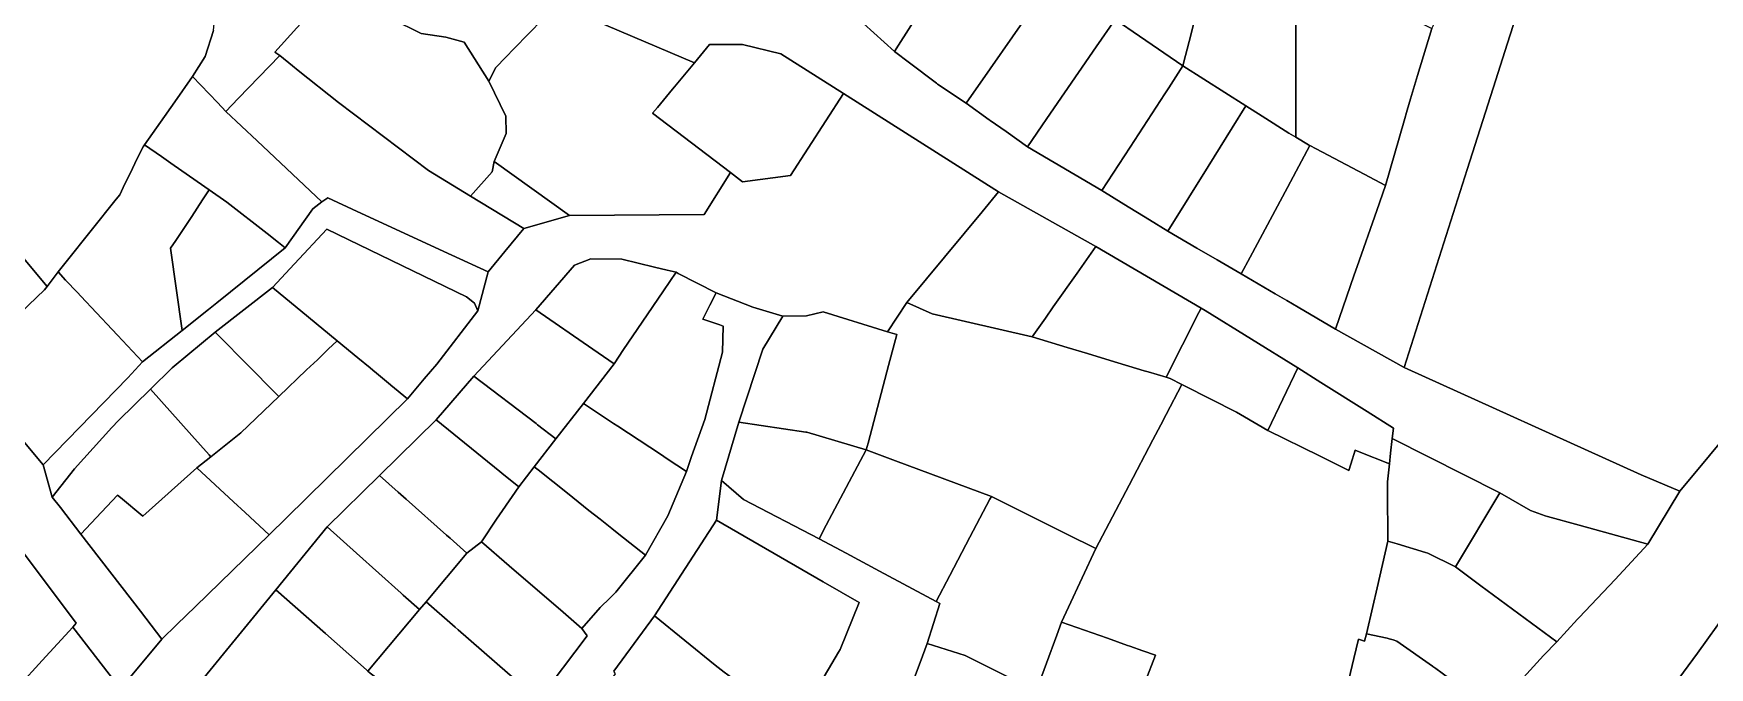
# Model space of a CAD drawing. Header units: inches. Extents: x 469561 to 471650, y 1000291 to 1003909.
# Drawn here: x 470088.2 to 470357.6, y 1001347.5 to 1001449.3 of the extents above; entities that cross this region are included whole.
import ezdxf

# ---------------------------------------------------------------- set-up
doc = ezdxf.new("R2010")
doc.units = ezdxf.units.IN
doc.header["$MEASUREMENT"] = 0
doc.layers.add('Gulele_10_08_New_Parcel', color=7, linetype='Continuous')

msp = doc.modelspace()

# ---------------------------------------------------------------- linework, layer by layer
at = {"layer": 'Gulele_10_08_New_Parcel'}
for points in [[(470362.3503, 1001387.2203), (470352.784, 1001375.7763), (470346.5593, 1001378.3793), (470308.5006, 1001395.6266), (470318.6193, 1001427.4306), (470323.2067, 1001441.8493), (470325.03, 1001447.5803), (470327.5869, 1001455.6168), (470329.6978, 1001462.2517), (470331.5078, 1001467.9408), (470336.0456, 1001482.2033), (470336.2436, 1001482.8257), (470337.8762, 1001487.9572), (470342.4247, 1001502.2535), (470367.6609, 1001493.3468)], [(470219.9587, 1001452.3643), (470226.5893, 1001446.3793), (470228.981, 1001444.5642), (470233.3093, 1001441.2793), (470233.4761, 1001441.1677), (470238.0893, 1001438.0793), (470241.8172, 1001435.4346), (470241.9633, 1001435.331), (470244.5012, 1001433.5306), (470247.9381, 1001431.0924), (470259.9094, 1001424.046), (470263.4572, 1001421.8666), (470267.5549, 1001419.3495), (470270.5168, 1001417.53), (470275.1681, 1001414.821), (470278.4528, 1001412.9079), (470282.2793, 1001410.6793), (470286.8659, 1001408.0107), (470287.7793, 1001407.4793), (470289.6424, 1001406.38), (470291.4636, 1001405.3053), (470297.4393, 1001401.7793), (470308.5006, 1001395.6266), (470346.5593, 1001378.3793), (470352.784, 1001375.7763), (470347.6293, 1001367.2793), (470336.6011, 1001370.3049), (470331.5238, 1001371.6979), (470331.1548, 1001371.8291), (470328.767, 1001372.6781), (470323.8661, 1001375.4962), (470306.5679, 1001384.2304), (470306.7493, 1001385.8793), (470302.5272, 1001388.55), (470295.0922, 1001393.2529), (470291.3972, 1001395.5901), (470276.5265, 1001404.7868), (470275.8402, 1001405.1879), (470258.9283, 1001415.0714), (470243.311, 1001423.875), (470218.3757, 1001439.6298), (470208.2996, 1001446.0065), (470202.1664, 1001447.5154), (470196.8606, 1001447.5154), (470194.4241, 1001444.5735), (470172.3763, 1001453.9407)], [(470117.1293, 1001449.7793), (470115.7793, 1001445.5793), (470113.7793, 1001442.3793), (470110.906, 1001438.3055), (470108.6029, 1001435.0401), (470106.0543, 1001431.4266), (470105.8093, 1001431.0793), (470104.8878, 1001429.1809), (470104.1279, 1001427.6154), (470102.6336, 1001424.5369), (470102.0774, 1001423.3911), (470101.5029, 1001422.674), (470093.447, 1001412.6184), (470092.1447, 1001410.9928), (470090.4201, 1001408.6754), (470082.8459, 1001417.6851)], [(470102.1834, 1001344.0391), (470108.8547, 1001352.0297), (470111.2641, 1001354.3725), (470114.2198, 1001357.2463), (470126.0708, 1001368.7695), (470128.859, 1001371.5065), (470148.3225, 1001390.6129), (470151.0152, 1001393.8129), (470153.0178, 1001396.1928), (470159.6184, 1001404.7668), (470161.291, 1001410.9864), (470163.9763, 1001414.254), (470167.0275, 1001417.9669), (470174.372, 1001420.0618), (470195.9844, 1001420.2079), (470200.2316, 1001426.9371), (470202.1664, 1001425.4649), (470209.8736, 1001426.4605), (470218.3757, 1001439.6298), (470243.311, 1001423.875), (470240.6473, 1001420.663), (470231.7174, 1001409.8949), (470228.5723, 1001406.1023), (470225.4351, 1001401.3907), (470215.1259, 1001404.5956), (470212.409, 1001403.9563), (470208.63, 1001403.8693), (470203.8332, 1001405.3322), (470197.9261, 1001407.6195), (470191.8178, 1001410.7577), (470191.4655, 1001410.9387), (470190.0675, 1001411.2716), (470188.0188, 1001411.7593), (470182.7526, 1001413.0132), (470177.7739, 1001413.0725), (470175.1659, 1001412.0649), (470168.9425, 1001404.893), (470158.9849, 1001394.2242), (470152.917, 1001387.2451), (470143.8005, 1001378.2832), (470135.4249, 1001370.0497), (470127.1452, 1001359.9326), (470115.1256, 1001345.2456)], [(470169.4166, 1001342.2434), (470177.1812, 1001352.5566), (470176.3514, 1001353.742), (470179.2557, 1001357.1205), (470180.8586, 1001358.6639), (470181.8093, 1001359.5793), (470186.546, 1001365.4777), (470190.1615, 1001371.8197), (470193.1251, 1001378.9323), (470193.9785, 1001381.3388), (470196.0887, 1001387.2895), (470198.9093, 1001398.0793), (470199.0522, 1001402.2851), (470198.4812, 1001402.4828), (470195.7694, 1001403.4217), (470196.9097, 1001405.6411), (470197.9261, 1001407.6195), (470203.8332, 1001405.3322), (470208.63, 1001403.8693), (470205.4399, 1001398.5935), (470201.5865, 1001386.8633), (470198.7851, 1001377.5135), (470197.9756, 1001371.0996), (470187.9969, 1001355.7553), (470181.4498, 1001346.8784)], [(470266.8535, 1001345.1791), (470268.5237, 1001349.4436), (470266.4735, 1001350.1603), (470264.4234, 1001350.877), (470264.0266, 1001351.0157), (470260.7977, 1001352.1445), (470253.4194, 1001354.7239), (470254.5372, 1001357.124), (470258.9283, 1001366.5519), (470262.1414, 1001372.6655), (470264.2737, 1001376.7226), (470268.1112, 1001384.0241), (470269.378, 1001386.4345), (470270.2451, 1001388.0843), (470272.7815, 1001392.9103), (470273.1622, 1001392.7177), (470281.534, 1001388.4837), (470282.8173, 1001387.7325), (470286.5575, 1001385.5431), (470294.8751, 1001381.4513), (470299.6129, 1001379.1205), (470299.9046, 1001380.0948), (470300.589, 1001382.3805), (470301.2797, 1001382.1063), (470306.1249, 1001380.1826), (470305.8093, 1001377.2793), (470305.8164, 1001375.9894), (470305.862, 1001367.7393), (470304.1435, 1001360.2783), (470303.4446, 1001357.244), (470302.4393, 1001352.8793), (470302.1255, 1001351.6777), (470301.1577, 1001351.9951), (470300.4193, 1001348.927), (470298.5148, 1001341.014)], [(470081.5473, 1001389.7511), (470089.7495, 1001379.9971), (470091.2303, 1001374.8258), (470092.5225, 1001373.1544), (470095.8288, 1001368.878), (470105.4123, 1001356.4822), (470108.8547, 1001352.0297), (470102.1834, 1001344.0391), (470094.506, 1001353.9533), (470095.0773, 1001354.5806), (470086.9231, 1001365.4387)], [(470327.6593, 1001345.8793), (470330.8793, 1001349.3793), (470333.0293, 1001351.5793), (470336.3544, 1001355.222), (470336.5893, 1001355.4793), (470342.3793, 1001361.5793), (470347.6293, 1001367.2793), (470352.784, 1001375.7763), (470362.3503, 1001387.2203)], [(470214.1777, 1001344.1908), (470217.572, 1001349.926), (470217.8384, 1001350.3761), (470220.8793, 1001357.8793), (470215.0941, 1001361.2186), (470197.9756, 1001371.0996), (470198.7851, 1001377.5135), (470202.3222, 1001374.4547), (470214.4521, 1001368.1447), (470218.8206, 1001365.8019), (470224.1621, 1001362.9374), (470233.2728, 1001358.0516), (470233.8721, 1001357.7302), (470231.8505, 1001351.2977), (470230.7119, 1001348.2787), (470227.1293, 1001338.7793)], [(470360.4093, 1001356.3793), (470355.6293, 1001349.7793), (470348.3093, 1001339.7793)]]:
    msp.add_lwpolyline(points, dxfattribs=at)
for points in [[(470219.8829, 1001472.1514), (470220.7793, 1001476.7793), (470223.6619, 1001485.5724), (470227.4675, 1001497.2427), (470226.5795, 1001498.8918), (470235.461, 1001493.2548), (470232.4423, 1001492.7283), (470229.7324, 1001489.9017), (470227.1734, 1001480.7575), (470226.5245, 1001478.4388), (470227.0262, 1001455.6411), (470230.8237, 1001453.0393), (470227.2368, 1001447.3976), (470226.5893, 1001446.3793), (470219.9587, 1001452.3643), (470220.8026, 1001456.5927), (470221.0201, 1001460.0972)], [(470255.303, 1001456.148), (470258.6997, 1001462.729), (470265.1586, 1001475.2426), (470265.3401, 1001475.1184), (470271.3423, 1001471.8851), (470275.9247, 1001469.4168), (470279.0083, 1001467.7557), (470277.9403, 1001463.5891), (470277.1274, 1001460.4178), (470276.4357, 1001457.7196), (470275.0116, 1001452.164), (470274.4351, 1001449.9149), (470274.207, 1001449.025), (470273.3697, 1001445.7582), (470272.9393, 1001444.0793), (470265.9599, 1001448.8639), (470262.0506, 1001451.5438), (470255.7421, 1001455.8684)], [(470137.155, 1001457.7601), (470139.4603, 1001460.9618), (470148.0434, 1001455.04), (470149.1316, 1001456.8148), (470154.2847, 1001465.2192), (470157.8404, 1001471.0185), (470162.6668, 1001460.408), (470172.3763, 1001453.9407), (470165.4695, 1001446.8638), (470164.1148, 1001445.4757), (470162.495, 1001443.816), (470161.3754, 1001441.6256), (470157.4302, 1001447.8682), (470154.4833, 1001448.6786), (470150.505, 1001449.268), (470145.7163, 1001451.6255)], [(470113.7793, 1001442.3793), (470115.7793, 1001445.5793), (470117.1293, 1001449.7793), (470117.5752, 1001454.246), (470117.223, 1001457.9796), (470116.3491, 1001459.1812), (470121.641, 1001463.4785), (470129.2442, 1001468.0102), (470139.4603, 1001460.9618), (470137.155, 1001457.7601), (470136.2654, 1001456.5246), (470135.9419, 1001456.0753), (470130.534, 1001450.1828), (470126.9784, 1001446.3085), (470127.7898, 1001445.7222), (470121.121, 1001438.8366), (470119.125, 1001436.7757), (470117.7671, 1001438.1991)], [(470272.9393, 1001444.0793), (470273.3697, 1001445.7582), (470274.207, 1001449.025), (470274.4351, 1001449.9149), (470275.0116, 1001452.164), (470276.4357, 1001457.7196), (470277.1274, 1001460.4178), (470277.9403, 1001463.5891), (470279.0083, 1001467.7557), (470291.0606, 1001461.2634), (470291.0556, 1001438.7003), (470291.0543, 1001432.6269), (470289.9693, 1001433.2793), (470285.6824, 1001435.998), (470283.0594, 1001437.6614)], [(470226.5893, 1001446.3793), (470227.2368, 1001447.3976), (470230.8237, 1001453.0393), (470236.5999, 1001462.1241), (470239.3374, 1001466.4297), (470242.2193, 1001464.4793), (470252.1307, 1001458.168), (470249.4679, 1001454.3583), (470249.1386, 1001453.8873), (470241.9693, 1001443.6303), (470238.0893, 1001438.0793), (470233.4761, 1001441.1677), (470233.3093, 1001441.2793), (470228.981, 1001444.5642)], [(470291.0543, 1001432.6269), (470291.0556, 1001438.7003), (470291.0606, 1001461.2634), (470312.9576, 1001450.1055), (470310.6054, 1001442.5588), (470309.4993, 1001438.7793), (470308.9758, 1001436.9603), (470308.4824, 1001435.2457), (470305.4993, 1001424.8793), (470302.0332, 1001426.7117), (470294.3393, 1001430.7793), (470293.3489, 1001431.2704), (470293.1293, 1001431.3793)], [(470126.9784, 1001446.3085), (470130.534, 1001450.1828), (470135.9419, 1001456.0753), (470136.2654, 1001456.5246), (470137.155, 1001457.7601), (470145.7163, 1001451.6255), (470150.505, 1001449.268), (470154.4833, 1001448.6786), (470157.4302, 1001447.8682), (470161.3754, 1001441.6256), (470164.1013, 1001436.0278), (470164.15, 1001433.2045), (470162.2554, 1001428.729), (470161.9124, 1001427.0581), (470158.4137, 1001423.1826), (470151.6706, 1001427.2656), (470137.2294, 1001438.1846), (470130.7669, 1001443.3449), (470129.8156, 1001444.1046), (470127.7898, 1001445.7222)], [(470238.0893, 1001438.0793), (470241.9693, 1001443.6303), (470249.1386, 1001453.8873), (470249.4679, 1001454.3583), (470252.1307, 1001458.168), (470253.426, 1001457.3432), (470255.303, 1001456.148), (470255.7421, 1001455.8684), (470262.0506, 1001451.5438), (470259.0019, 1001447.1257), (470251.0857, 1001435.6539), (470250.2752, 1001434.4792), (470247.9381, 1001431.0924), (470244.5012, 1001433.5306), (470241.9633, 1001435.331), (470241.8172, 1001435.4346)], [(470297.4393, 1001401.7793), (470300.4733, 1001410.5346), (470300.9393, 1001411.8793), (470304.0893, 1001420.8793), (470305.4993, 1001424.8793), (470308.4824, 1001435.2457), (470308.9758, 1001436.9603), (470309.4993, 1001438.7793), (470310.6054, 1001442.5588), (470312.9576, 1001450.1055), (470317.4338, 1001459.1529), (470327.5869, 1001455.6168), (470325.03, 1001447.5803), (470323.2067, 1001441.8493), (470318.6193, 1001427.4306), (470308.5006, 1001395.6266)], [(470161.3754, 1001441.6256), (470162.495, 1001443.816), (470164.1148, 1001445.4757), (470165.4695, 1001446.8638), (470172.3763, 1001453.9407), (470194.4241, 1001444.5735), (470191.2089, 1001440.6914), (470190.8998, 1001440.3182), (470188.4921, 1001437.4109), (470187.7094, 1001436.4659), (470200.2316, 1001426.9371), (470195.9844, 1001420.2079), (470174.372, 1001420.0618), (470162.2554, 1001428.729), (470164.15, 1001433.2045), (470164.1013, 1001436.0278)], [(470247.9381, 1001431.0924), (470250.2752, 1001434.4792), (470251.0857, 1001435.6539), (470259.0019, 1001447.1257), (470262.0506, 1001451.5438), (470265.9599, 1001448.8639), (470272.9393, 1001444.0793), (470270.6628, 1001440.5792), (470270.0117, 1001439.5781), (470264.4572, 1001431.0382), (470259.9094, 1001424.046)], [(470187.7094, 1001436.4659), (470188.4921, 1001437.4109), (470190.8998, 1001440.3182), (470191.2089, 1001440.6914), (470194.4241, 1001444.5735), (470196.8606, 1001447.5154), (470202.1664, 1001447.5154), (470208.2996, 1001446.0065), (470218.3757, 1001439.6298), (470209.8736, 1001426.4605), (470202.1664, 1001425.4649), (470200.2316, 1001426.9371)], [(470119.125, 1001436.7757), (470121.121, 1001438.8366), (470127.7898, 1001445.7222), (470129.8156, 1001444.1046), (470130.7669, 1001443.3449), (470137.2294, 1001438.1846), (470151.6706, 1001427.2656), (470158.4137, 1001423.1826), (470167.0275, 1001417.9669), (470163.9763, 1001414.254), (470161.291, 1001410.9864), (470155.4552, 1001413.6735), (470140.2078, 1001420.6941), (470135.4887, 1001422.867), (470134.5525, 1001422.264), (470124.166, 1001432.0339)], [(470259.9094, 1001424.046), (470264.4572, 1001431.0382), (470270.0117, 1001439.5781), (470270.6628, 1001440.5792), (470272.9393, 1001444.0793), (470283.0594, 1001437.6614), (470280.8516, 1001434.1177), (470276.9884, 1001427.9173), (470273.8728, 1001422.9166), (470270.5168, 1001417.53), (470267.5549, 1001419.3495), (470263.4572, 1001421.8666)], [(470106.0543, 1001431.4266), (470108.6029, 1001435.0401), (470110.906, 1001438.3055), (470113.7793, 1001442.3793), (470117.7671, 1001438.1991), (470119.125, 1001436.7757), (470124.166, 1001432.0339), (470134.5525, 1001422.264), (470133.0929, 1001421.1332), (470128.6351, 1001414.8673), (470127.5733, 1001415.6976), (470125.7342, 1001417.1357), (470119.2659, 1001422.1936), (470116.4445, 1001424.1654), (470112.0289, 1001427.2512), (470110.2899, 1001428.4665), (470108.7644, 1001429.5326)], [(470270.5168, 1001417.53), (470273.8728, 1001422.9166), (470276.9884, 1001427.9173), (470280.8516, 1001434.1177), (470283.0594, 1001437.6614), (470285.6824, 1001435.998), (470289.9693, 1001433.2793), (470291.0543, 1001432.6269), (470293.1293, 1001431.3793), (470293.3489, 1001431.2704), (470290.2169, 1001425.4443), (470289.7244, 1001424.5283), (470283.7151, 1001413.35), (470282.2793, 1001410.6793), (470278.4528, 1001412.9079), (470275.1681, 1001414.821)], [(470092.1447, 1001410.9928), (470093.447, 1001412.6184), (470101.5029, 1001422.674), (470102.0774, 1001423.3911), (470102.6336, 1001424.5369), (470104.1279, 1001427.6154), (470104.8878, 1001429.1809), (470105.8093, 1001431.0793), (470106.0543, 1001431.4266), (470108.7644, 1001429.5326), (470110.2899, 1001428.4665), (470112.0289, 1001427.2512), (470116.4445, 1001424.1654), (470115.3915, 1001422.5701), (470113.6353, 1001419.9093), (470111.0792, 1001416.0367), (470110.2493, 1001414.7793), (470112.1123, 1001401.6067), (470105.7405, 1001396.5517), (470101.7163, 1001400.8261), (470100.8382, 1001401.7588), (470095.8091, 1001407.1006), (470095.2575, 1001407.6865), (470093.3746, 1001409.6864)], [(470282.2793, 1001410.6793), (470283.7151, 1001413.35), (470289.7244, 1001424.5283), (470290.2169, 1001425.4443), (470293.3489, 1001431.2704), (470294.3393, 1001430.7793), (470302.0332, 1001426.7117), (470305.4993, 1001424.8793), (470304.0893, 1001420.8793), (470300.9393, 1001411.8793), (470300.4733, 1001410.5346), (470297.4393, 1001401.7793), (470291.4636, 1001405.3053), (470289.6424, 1001406.38), (470287.7793, 1001407.4793), (470286.8659, 1001408.0107)], [(470158.4137, 1001423.1826), (470161.9124, 1001427.0581), (470162.2554, 1001428.729), (470174.372, 1001420.0618), (470167.0275, 1001417.9669)], [(470089.7495, 1001379.9971), (470103.3524, 1001393.9944), (470105.7405, 1001396.5517), (470112.1123, 1001401.6067), (470116.3072, 1001404.9346), (470117.6624, 1001406.0265), (470128.6351, 1001414.8673), (470133.0929, 1001421.1332), (470134.5525, 1001422.264), (470135.4887, 1001422.867), (470140.2078, 1001420.6941), (470155.4552, 1001413.6735), (470161.291, 1001410.9864), (470159.6184, 1001404.7668), (470159.074, 1001405.9917), (470157.7811, 1001407.0124), (470135.3253, 1001417.832), (470130.1424, 1001412.2744), (470126.6167, 1001408.4939), (470117.4287, 1001401.2964), (470110.8124, 1001395.8476), (470110.4879, 1001395.5804), (470107.0174, 1001392.178), (470101.8458, 1001387.1424), (470100.789, 1001385.984), (470094.7688, 1001379.385), (470091.2303, 1001374.8258)], [(470110.2493, 1001414.7793), (470111.0792, 1001416.0367), (470113.6353, 1001419.9093), (470115.3915, 1001422.5701), (470116.4445, 1001424.1654), (470119.2659, 1001422.1936), (470125.7342, 1001417.1357), (470127.5733, 1001415.6976), (470128.6351, 1001414.8673), (470117.6624, 1001406.0265), (470116.3072, 1001404.9346), (470112.1123, 1001401.6067)], [(470228.5723, 1001406.1023), (470231.7174, 1001409.8949), (470240.6473, 1001420.663), (470243.311, 1001423.875), (470258.9283, 1001415.0714), (470256.2981, 1001411.3387), (470255.9168, 1001410.7977), (470252.0956, 1001405.3747), (470250.8374, 1001403.5892), (470248.6975, 1001400.5523), (470232.6543, 1001404.2827)], [(470071.1631, 1001409.708), (470071.5605, 1001410.0105), (470072.3988, 1001410.6485), (470074.7967, 1001412.4736), (470076.8655, 1001414.0482), (470082.405, 1001418.2645), (470082.8459, 1001417.6851), (470090.4201, 1001408.6754), (470089.9959, 1001408.1055), (470084.8538, 1001403.1965), (470084.3736, 1001402.742), (470076.7172, 1001395.495), (470074.2965, 1001398.4006), (470072.4783, 1001402.7153)], [(470126.6167, 1001408.4939), (470130.1424, 1001412.2744), (470135.3253, 1001417.832), (470157.7811, 1001407.0124), (470159.074, 1001405.9917), (470159.6184, 1001404.7668), (470153.0178, 1001396.1928), (470151.0152, 1001393.8129), (470148.3225, 1001390.6129), (470145.6536, 1001392.8115), (470145.6052, 1001392.8514), (470143.3072, 1001394.7444), (470142.7153, 1001395.232), (470142.3046, 1001395.5704), (470140.3303, 1001397.1968), (470137.011, 1001399.9312), (470132.4013, 1001403.7286)], [(470248.6975, 1001400.5523), (470250.8374, 1001403.5892), (470252.0956, 1001405.3747), (470255.9168, 1001410.7977), (470256.2981, 1001411.3387), (470258.9283, 1001415.0714), (470275.8402, 1001405.1879), (470275.4901, 1001404.4905), (470270.2539, 1001394.0616), (470267.3348, 1001394.9406), (470266.7076, 1001395.1294), (470261.2198, 1001396.7818), (470257.5736, 1001397.8797), (470254.3478, 1001398.851)], [(470168.9425, 1001404.893), (470175.1659, 1001412.0649), (470177.7739, 1001413.0725), (470182.7526, 1001413.0132), (470188.0188, 1001411.7593), (470190.0675, 1001411.2716), (470191.4655, 1001410.9387), (470189.4452, 1001407.9564), (470186.0429, 1001402.9339), (470183.0482, 1001398.5132), (470181.508, 1001396.2395), (470178.0801, 1001398.6002)], [(470076.7172, 1001395.495), (470084.3736, 1001402.742), (470084.8538, 1001403.1965), (470089.9959, 1001408.1055), (470090.4201, 1001408.6754), (470092.1447, 1001410.9928), (470093.3746, 1001409.6864), (470095.2575, 1001407.6865), (470095.8091, 1001407.1006), (470100.8382, 1001401.7588), (470101.7163, 1001400.8261), (470105.7405, 1001396.5517), (470103.3524, 1001393.9944), (470089.7495, 1001379.9971), (470081.5473, 1001389.7511)], [(470117.4287, 1001401.2964), (470126.6167, 1001408.4939), (470132.4013, 1001403.7286), (470137.011, 1001399.9312), (470135.5885, 1001398.5712), (470133.8254, 1001396.8856), (470132.1058, 1001395.2416), (470127.6328, 1001390.9652), (470125.622, 1001393.0011), (470124.1791, 1001394.462), (470121.2063, 1001397.4718), (470119.3305, 1001399.3709)], [(470176.5804, 1001389.8827), (470181.508, 1001396.2395), (470183.0482, 1001398.5132), (470186.0429, 1001402.9339), (470189.4452, 1001407.9564), (470191.4655, 1001410.9387), (470191.8178, 1001410.7577), (470197.9261, 1001407.6195), (470196.9097, 1001405.6411), (470195.7694, 1001403.4217), (470198.4812, 1001402.4828), (470199.0522, 1001402.2851), (470198.9093, 1001398.0793), (470196.0887, 1001387.2895), (470193.9785, 1001381.3388), (470193.1251, 1001378.9323), (470190.0349, 1001380.9776), (470188.9503, 1001381.6955), (470182.1366, 1001386.2052), (470181.4382, 1001386.6675)], [(470222.0485, 1001382.4188), (470222.3332, 1001383.4935), (470225.3621, 1001394.9277), (470225.6355, 1001395.9594), (470226.9495, 1001400.9199), (470225.4351, 1001401.3907), (470228.5723, 1001406.1023), (470232.6543, 1001404.2827), (470248.6975, 1001400.5523), (470254.3478, 1001398.851), (470257.5736, 1001397.8797), (470261.2198, 1001396.7818), (470266.7076, 1001395.1294), (470267.3348, 1001394.9406), (470270.2539, 1001394.0616), (470270.8744, 1001393.8748), (470272.7815, 1001392.9103), (470270.2451, 1001388.0843), (470269.378, 1001386.4345), (470268.1112, 1001384.0241), (470264.2737, 1001376.7226), (470262.1414, 1001372.6655), (470258.9283, 1001366.5519), (470257.8545, 1001367.0888), (470255.3615, 1001368.3353), (470251.5097, 1001370.2612), (470242.1425, 1001374.9448), (470226.7564, 1001380.6677)], [(470158.9849, 1001394.2242), (470168.9425, 1001404.893), (470178.0801, 1001398.6002), (470181.508, 1001396.2395), (470176.5804, 1001389.8827), (470172.1696, 1001384.1927), (470169.218, 1001386.4384), (470168.9703, 1001386.6269)], [(470201.5865, 1001386.8633), (470205.4399, 1001398.5935), (470208.63, 1001403.8693), (470212.409, 1001403.9563), (470215.1259, 1001404.5956), (470225.4351, 1001401.3907), (470226.9495, 1001400.9199), (470225.6355, 1001395.9594), (470225.3621, 1001394.9277), (470222.3332, 1001383.4935), (470222.0485, 1001382.4188), (470212.4806, 1001385.229), (470212.3093, 1001385.2793)], [(470270.2539, 1001394.0616), (470275.4901, 1001404.4905), (470275.8402, 1001405.1879), (470276.5265, 1001404.7868), (470291.3972, 1001395.5901), (470286.5575, 1001385.5431), (470282.8173, 1001387.7325), (470281.534, 1001388.4837), (470273.1622, 1001392.7177), (470272.7815, 1001392.9103), (470270.8744, 1001393.8748)], [(470107.0174, 1001392.178), (470110.4879, 1001395.5804), (470110.8124, 1001395.8476), (470117.4287, 1001401.2964), (470119.3305, 1001399.3709), (470121.2063, 1001397.4718), (470124.1791, 1001394.462), (470125.622, 1001393.0011), (470127.6328, 1001390.9652), (470121.5281, 1001385.1288), (470116.697, 1001381.3189), (470116.4518, 1001381.5939), (470113.6499, 1001384.7373)], [(470114.4578, 1001379.553), (470116.697, 1001381.3189), (470121.5281, 1001385.1288), (470127.6328, 1001390.9652), (470132.1058, 1001395.2416), (470133.8254, 1001396.8856), (470135.5885, 1001398.5712), (470137.011, 1001399.9312), (470140.3303, 1001397.1968), (470142.3046, 1001395.5704), (470142.7153, 1001395.232), (470143.3072, 1001394.7444), (470145.6052, 1001392.8514), (470145.6536, 1001392.8115), (470148.3225, 1001390.6129), (470128.859, 1001371.5065), (470126.0708, 1001368.7695), (470122.2082, 1001372.3562), (470120.3548, 1001374.0772)], [(470286.5575, 1001385.5431), (470291.3972, 1001395.5901), (470295.0922, 1001393.2529), (470302.5272, 1001388.55), (470306.7493, 1001385.8793), (470306.5679, 1001384.2304), (470306.3093, 1001381.8793), (470306.1249, 1001380.1826), (470301.2797, 1001382.1063), (470300.589, 1001382.3805), (470299.9046, 1001380.0948), (470299.6129, 1001379.1205), (470294.8751, 1001381.4513)], [(470152.917, 1001387.2451), (470158.9849, 1001394.2242), (470168.9703, 1001386.6269), (470169.218, 1001386.4384), (470172.1696, 1001384.1927), (470168.6832, 1001379.6952), (470166.1957, 1001376.4862), (470163.4964, 1001378.6732), (470163.1573, 1001378.948)], [(470091.2303, 1001374.8258), (470094.7688, 1001379.385), (470100.789, 1001385.984), (470101.8458, 1001387.1424), (470107.0174, 1001392.178), (470113.6499, 1001384.7373), (470116.4518, 1001381.5939), (470116.697, 1001381.3189), (470114.4578, 1001379.553), (470105.7745, 1001371.7527), (470102.1684, 1001374.7682), (470101.7053, 1001375.1554), (470099.1194, 1001372.393), (470095.8288, 1001368.878), (470092.5225, 1001373.1544)], [(470168.6832, 1001379.6952), (470172.1696, 1001384.1927), (470176.5804, 1001389.8827), (470181.4382, 1001386.6675), (470182.1366, 1001386.2052), (470188.9503, 1001381.6955), (470190.0349, 1001380.9776), (470193.1251, 1001378.9323), (470190.1615, 1001371.8197), (470186.546, 1001365.4777), (470182.2736, 1001368.8782), (470181.1555, 1001369.7681), (470179.2813, 1001371.2599), (470177.4738, 1001372.6985), (470174.0245, 1001375.4438), (470169.3145, 1001379.1926)], [(470143.8005, 1001378.2832), (470152.917, 1001387.2451), (470163.1573, 1001378.948), (470163.4964, 1001378.6732), (470166.1957, 1001376.4862), (470163.6027, 1001372.6747), (470162.6404, 1001371.2601), (470160.1801, 1001367.6436), (470157.8733, 1001365.8319), (470155.1482, 1001368.243), (470154.5915, 1001368.7356), (470148.1103, 1001374.47), (470146.8248, 1001375.6074)], [(470198.7851, 1001377.5135), (470201.5865, 1001386.8633), (470212.3093, 1001385.2793), (470212.4806, 1001385.229), (470222.0485, 1001382.4188), (470215.6191, 1001370.3375), (470214.4521, 1001368.1447), (470202.3222, 1001374.4547)], [(470305.8093, 1001377.2793), (470306.1249, 1001380.1826), (470306.3093, 1001381.8793), (470306.5679, 1001384.2304), (470323.8661, 1001375.4962), (470316.7597, 1001363.6113), (470312.2875, 1001365.8168), (470311.9, 1001365.9327), (470307.3354, 1001367.2985), (470305.862, 1001367.7393), (470305.8164, 1001375.9894)], [(470214.4521, 1001368.1447), (470215.6191, 1001370.3375), (470222.0485, 1001382.4188), (470226.7564, 1001380.6677), (470242.1425, 1001374.9448), (470241.8952, 1001374.4738), (470238.7039, 1001368.3957), (470235.4817, 1001362.2588), (470233.2728, 1001358.0516), (470224.1621, 1001362.9374), (470218.8206, 1001365.8019)], [(470095.8288, 1001368.878), (470099.1194, 1001372.393), (470101.7053, 1001375.1554), (470102.1684, 1001374.7682), (470105.7745, 1001371.7527), (470114.4578, 1001379.553), (470120.3548, 1001374.0772), (470122.2082, 1001372.3562), (470126.0708, 1001368.7695), (470114.2198, 1001357.2463), (470111.2641, 1001354.3725), (470108.8547, 1001352.0297), (470105.4123, 1001356.4822)], [(470160.1801, 1001367.6436), (470162.6404, 1001371.2601), (470163.6027, 1001372.6747), (470166.1957, 1001376.4862), (470168.6832, 1001379.6952), (470169.3145, 1001379.1926), (470174.0245, 1001375.4438), (470177.4738, 1001372.6985), (470179.2813, 1001371.2599), (470181.1555, 1001369.7681), (470182.2736, 1001368.8782), (470186.546, 1001365.4777), (470181.8093, 1001359.5793), (470180.8586, 1001358.6639), (470179.2557, 1001357.1205), (470176.3514, 1001353.742), (470172.9013, 1001356.7079), (470168.0749, 1001360.8568), (470164.6381, 1001363.8113)], [(470135.4249, 1001370.0497), (470143.8005, 1001378.2832), (470146.8248, 1001375.6074), (470148.1103, 1001374.47), (470154.5915, 1001368.7356), (470155.1482, 1001368.243), (470157.8733, 1001365.8319), (470151.2932, 1001358.0029), (470150.2389, 1001356.7485), (470147.6153, 1001359.0975), (470147.2733, 1001359.4037), (470140.098, 1001365.8281)], [(470231.8505, 1001351.2977), (470233.8721, 1001357.7302), (470233.2728, 1001358.0516), (470235.4817, 1001362.2588), (470238.7039, 1001368.3957), (470241.8952, 1001374.4738), (470242.1425, 1001374.9448), (470251.5097, 1001370.2612), (470255.3615, 1001368.3353), (470257.8545, 1001367.0888), (470258.9283, 1001366.5519), (470254.5372, 1001357.124), (470253.4194, 1001354.7239), (470252.6705, 1001352.6732), (470249.3714, 1001343.6399), (470248.5705, 1001344.0422), (470243.1986, 1001346.7406), (470241.9853, 1001347.3501), (470239.2348, 1001348.7317), (470237.9311, 1001349.3866)], [(470316.7597, 1001363.6113), (470323.8661, 1001375.4962), (470328.767, 1001372.6781), (470331.1548, 1001371.8291), (470331.5238, 1001371.6979), (470336.6011, 1001370.3049), (470347.6293, 1001367.2793), (470342.3793, 1001361.5793), (470336.5893, 1001355.4793), (470336.3544, 1001355.222), (470333.0293, 1001351.5793), (470320.8283, 1001360.6024)], [(470187.9969, 1001355.7553), (470197.9756, 1001371.0996), (470215.0941, 1001361.2186), (470220.8793, 1001357.8793), (470217.8384, 1001350.3761), (470217.572, 1001349.926), (470214.1777, 1001344.1908), (470212.0782, 1001340.6433), (470205.6354, 1001342.938), (470202.1237, 1001344.578), (470199.1876, 1001346.6962), (470197.7715, 1001347.8425)], [(470066.68, 1001356.7232), (470070.1177, 1001359.746), (470071.8635, 1001361.0006), (470077.0763, 1001364.7465), (470078.2818, 1001365.6129), (470083.8093, 1001369.585), (470086.9231, 1001365.4387), (470095.0773, 1001354.5806), (470094.506, 1001353.9533), (470089.625, 1001348.5938), (470085.8092, 1001344.4039), (470082.9525, 1001341.2672), (470079.296, 1001344.7402), (470076.3521, 1001347.5364), (470072.9953, 1001350.7248), (470071.1947, 1001352.435)], [(470127.1452, 1001359.9326), (470135.4249, 1001370.0497), (470140.098, 1001365.8281), (470147.2733, 1001359.4037), (470147.6153, 1001359.0975), (470150.2389, 1001356.7485), (470141.9587, 1001346.8967), (470141.7357, 1001347.093), (470138.8878, 1001349.5991), (470135.1317, 1001352.9044)], [(470151.2932, 1001358.0029), (470157.8733, 1001365.8319), (470160.1801, 1001367.6436), (470164.6381, 1001363.8113), (470168.0749, 1001360.8568), (470172.9013, 1001356.7079), (470176.3514, 1001353.742), (470177.1812, 1001352.5566), (470169.4166, 1001342.2434), (470164.3873, 1001346.6167), (470156.4531, 1001353.5161), (470155.9918, 1001353.9172)], [(470302.4393, 1001352.8793), (470303.4446, 1001357.244), (470304.1435, 1001360.2783), (470305.862, 1001367.7393), (470307.3354, 1001367.2985), (470311.9, 1001365.9327), (470312.2875, 1001365.8168), (470316.7597, 1001363.6113), (470320.8283, 1001360.6024), (470333.0293, 1001351.5793), (470330.8793, 1001349.3793), (470327.6593, 1001345.8793), (470324.8093, 1001342.8793), (470324.6915, 1001342.7519), (470322.4993, 1001340.3793), (470317.9843, 1001343.995), (470317.6293, 1001344.2793), (470313.5893, 1001347.2793), (470313.1054, 1001347.6183), (470313.0273, 1001347.6731), (470307.3093, 1001351.6793), (470306.6993, 1001351.8793), (470306.0893, 1001352.0793), (470305.7725, 1001352.1487)], [(470115.1256, 1001345.2456), (470127.1452, 1001359.9326), (470135.1317, 1001352.9044), (470138.8878, 1001349.5991), (470141.7357, 1001347.093), (470141.9587, 1001346.8967), (470142.3297, 1001346.5702), (470143.6756, 1001345.5234), (470142.1735, 1001343.6542), (470141.6206, 1001342.9661), (470135.7412, 1001335.6498), (470135.1591, 1001334.9255), (470132.6093, 1001331.7525), (470132.0797, 1001331.0766), (470128.8318, 1001333.7909)], [(470141.9587, 1001346.8967), (470150.2389, 1001356.7485), (470151.2932, 1001358.0029), (470155.9918, 1001353.9172), (470156.4531, 1001353.5161), (470164.3873, 1001346.6167), (470169.4166, 1001342.2434), (470164.8845, 1001336.1437), (470161.5336, 1001331.6339), (470155.5576, 1001336.2819), (470148.59, 1001341.7011), (470146.7518, 1001343.1308), (470143.6756, 1001345.5234), (470142.3297, 1001346.5702)], [(470176.3677, 1001339.9877), (470179.3775, 1001344.0687), (470179.9352, 1001343.9658), (470181.719, 1001346.4606), (470181.4498, 1001346.8784), (470187.9969, 1001355.7553), (470197.7715, 1001347.8425), (470199.1876, 1001346.6962), (470202.1237, 1001344.578), (470190.7624, 1001329.7529), (470187.9116, 1001331.7798), (470187.4137, 1001332.1338)], [(470247.5301, 1001338.1434), (470249.3714, 1001343.6399), (470252.6705, 1001352.6732), (470253.4194, 1001354.7239), (470260.7977, 1001352.1445), (470264.0266, 1001351.0157), (470264.4234, 1001350.877), (470266.4735, 1001350.1603), (470268.5237, 1001349.4436), (470266.8535, 1001345.1791), (470262.1297, 1001333.1185), (470255.0391, 1001335.5589)], [(470342.1893, 1001331.3793), (470342.7793, 1001332.0793), (470348.3093, 1001339.7793), (470355.6293, 1001349.7793), (470360.4093, 1001356.3793), (470363.5326, 1001356.1479), (470367.1593, 1001355.8793), (470373.5593, 1001355.5793), (470373.8793, 1001352.4793), (470374.4993, 1001346.8793), (470374.2565, 1001345.5188), (470373.0893, 1001338.9793), (470371.6593, 1001330.8793), (470371.603, 1001330.5638), (470369.9606, 1001321.5917), (470365.6293, 1001322.9793), (470365.1595, 1001323.1493), (470362.5893, 1001324.0793), (470358.7193, 1001325.3793), (470355.3401, 1001326.6344), (470352.5028, 1001327.6883), (470351.7193, 1001327.9793), (470348.5037, 1001329.1265)], [(470082.9525, 1001341.2672), (470085.8092, 1001344.4039), (470089.625, 1001348.5938), (470094.506, 1001353.9533), (470102.1834, 1001344.0391), (470097.7528, 1001337.7525), (470093.6574, 1001331.9414), (470089.3299, 1001335.7028), (470083.2166, 1001341.0163)], [(470294.0159, 1001322.3212), (470298.5148, 1001341.014), (470300.4193, 1001348.927), (470301.1577, 1001351.9951), (470302.1255, 1001351.6777), (470302.4393, 1001352.8793), (470305.7725, 1001352.1487), (470306.0893, 1001352.0793), (470306.6993, 1001351.8793), (470307.3093, 1001351.6793), (470313.0273, 1001347.6731), (470313.1054, 1001347.6183), (470313.5893, 1001347.2793), (470317.6293, 1001344.2793), (470317.9843, 1001343.995), (470322.4993, 1001340.3793), (470317.2517, 1001333.8621), (470302.3637, 1001318.8993), (470297.4182, 1001321.732), (470297.0299, 1001321.9544)], [(470227.1293, 1001338.7793), (470230.7119, 1001348.2787), (470231.8505, 1001351.2977), (470237.9311, 1001349.3866), (470239.2348, 1001348.7317), (470241.9853, 1001347.3501), (470243.1986, 1001346.7406), (470248.5705, 1001344.0422), (470249.3714, 1001343.6399), (470247.5301, 1001338.1434), (470246.0219, 1001333.6413), (470244.9783, 1001330.5261), (470245.7864, 1001330.2554), (470245.523, 1001329.4692), (470244.5596, 1001326.5933), (470244.4612, 1001326.2996), (470239.4005, 1001329.3698), (470237.6756, 1001330.6924)]]:
    msp.add_lwpolyline(points, close=True, dxfattribs=at)

doc.saveas('drawing.dxf')
